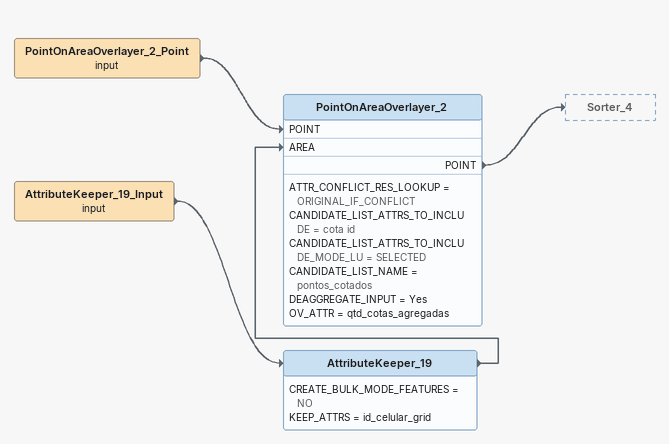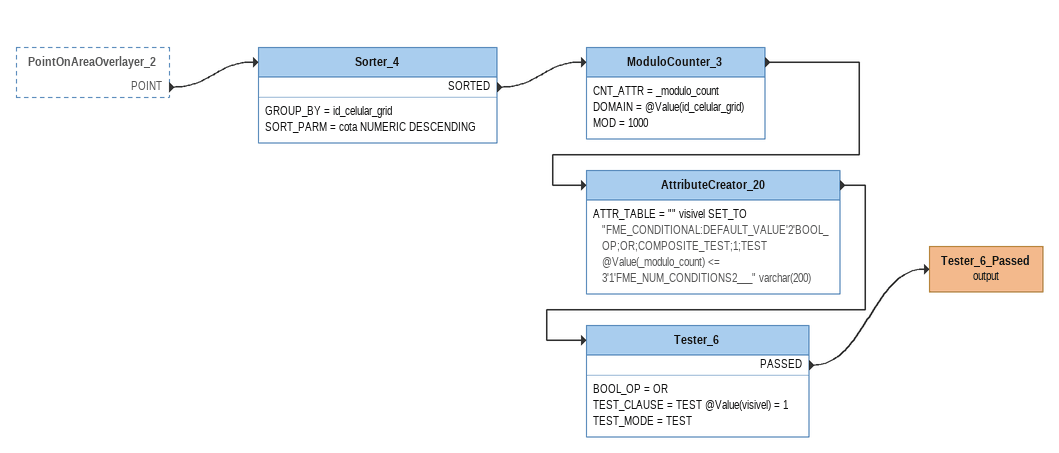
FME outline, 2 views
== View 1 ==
PointOnAreaOverlayer_2_Point (input)
    -> PointOnAreaOverlayer_2 [POINT]
AttributeKeeper_19_Input (input)
    -> AttributeKeeper_19
AttributeKeeper_19
    CREATE_BULK_MODE_FEATURES = NO
    KEEP_ATTRS = id_celular_grid
    -> PointOnAreaOverlayer_2 [AREA]
PointOnAreaOverlayer_2
    ATTR_CONFLICT_RES_LOOKUP = ORIGINAL_IF_CONFLICT
    CANDIDATE_LIST_ATTRS_TO_INCLUDE = cota id
    CANDIDATE_LIST_ATTRS_TO_INCLUDE_MODE_LU = SELECTED
    CANDIDATE_LIST_NAME = pontos_cotados
    DEAGGREGATE_INPUT = Yes
    OV_ATTR = qtd_cotas_agregadas
    POINT -> Sorter_4

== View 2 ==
PointOnAreaOverlayer_2 [outside]
    POINT -> Sorter_4
Sorter_4
    GROUP_BY = id_celular_grid
    SORT_PARM = cota NUMERIC DESCENDING
    SORTED -> ModuloCounter_3
ModuloCounter_3
    CNT_ATTR = _modulo_count
    DOMAIN = @Value(id_celular_grid)
    MOD = 1000
    -> AttributeCreator_20
AttributeCreator_20
    ATTR_TABLE = "" visivel SET_TO "FME_CONDITIONAL:DEFAULT_VALUE'2'BOOL_OP;OR;COMPOSITE_TEST;1;TEST @Value(_modulo_count) <= 3'1'FME_NUM_CONDITIONS2___" varchar(200)
    -> Tester_6
Tester_6
    BOOL_OP = OR
    TEST_CLAUSE = TEST @Value(visivel) = 1
    TEST_MODE = TEST
    PASSED -> Tester_6_Passed (output)
Tester_6_Passed (output)
